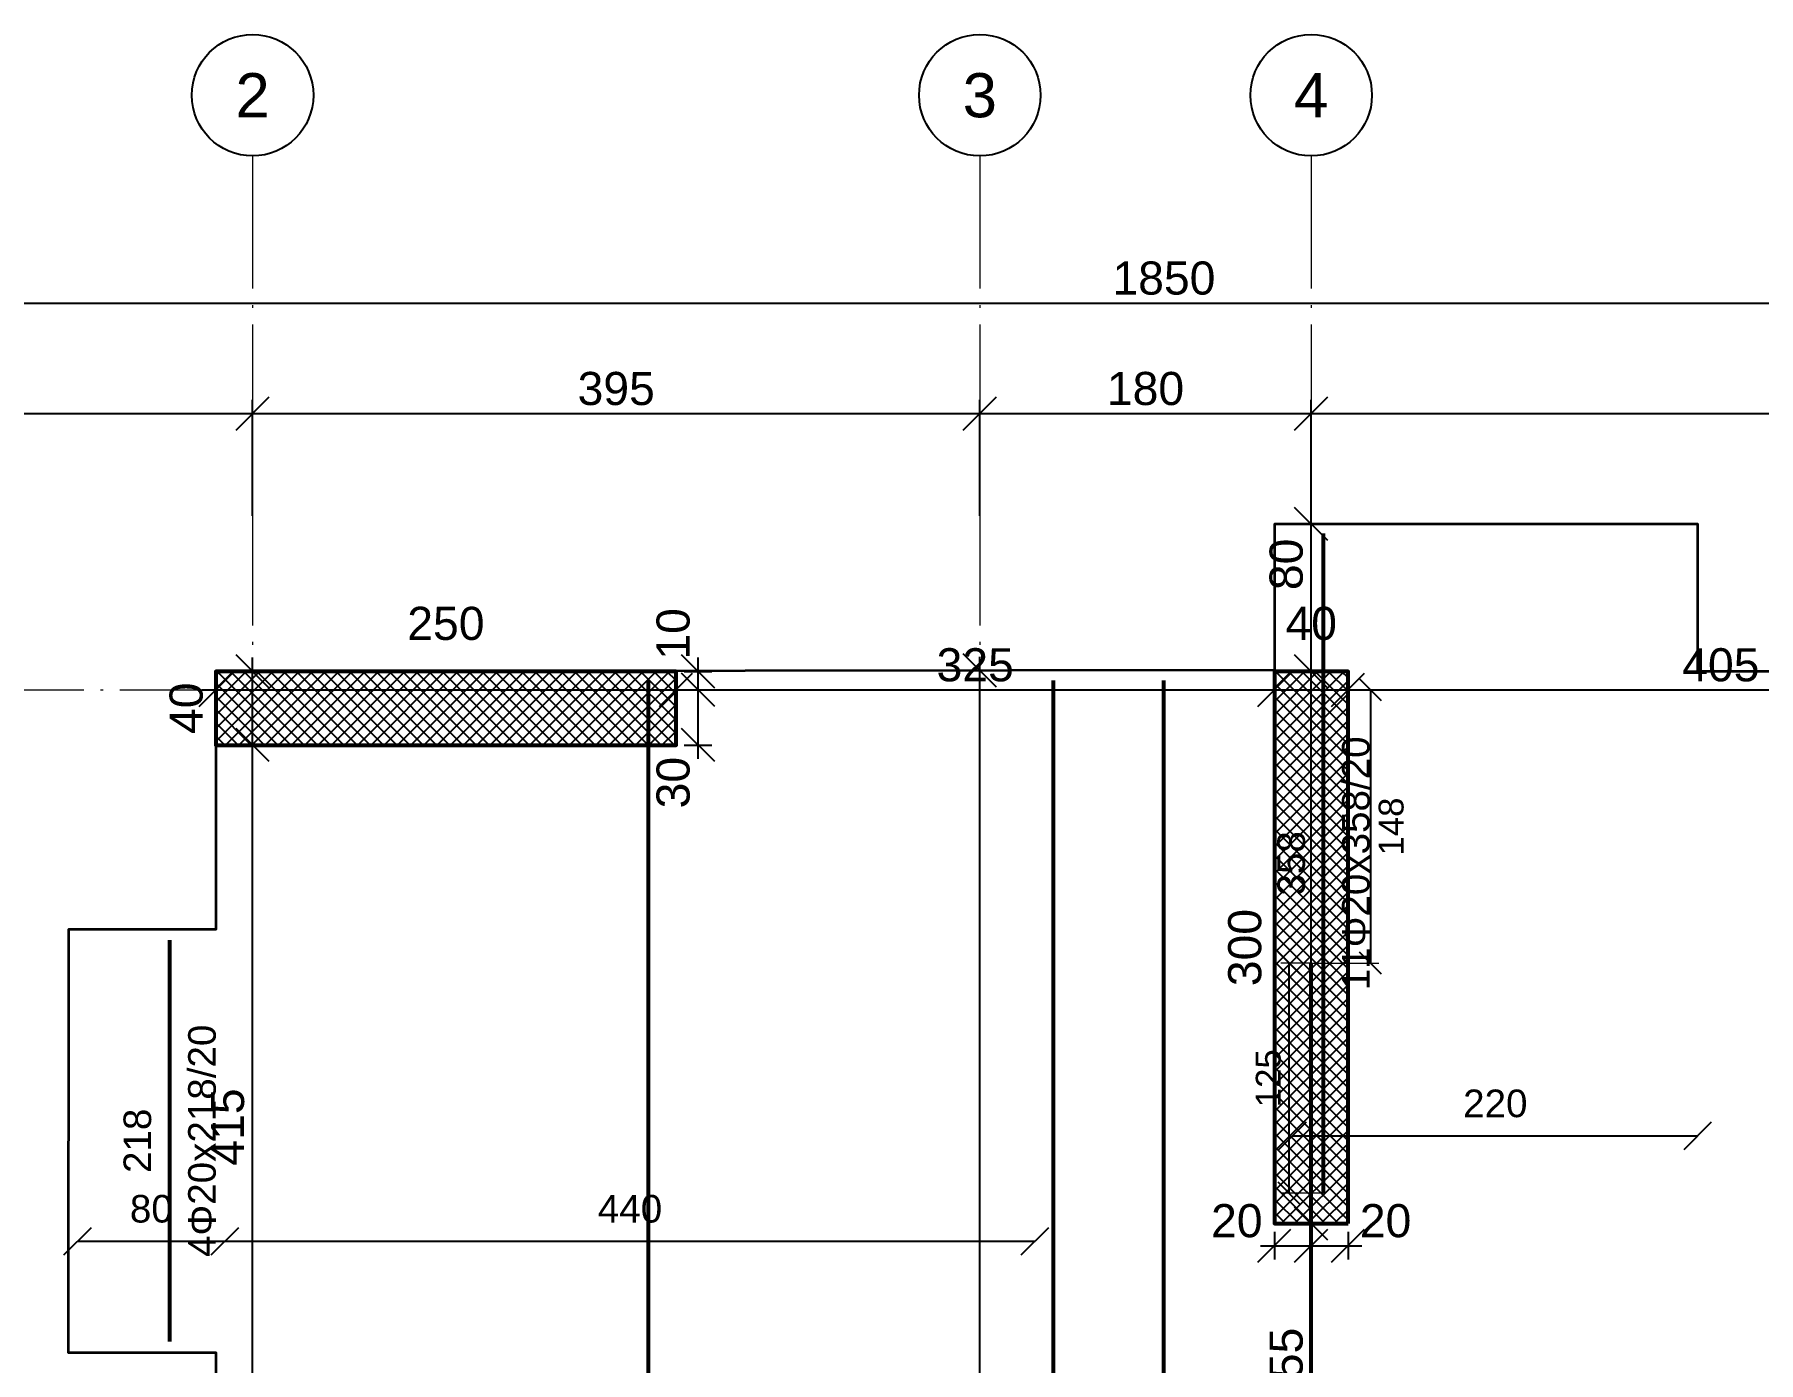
# Model space of a CAD drawing. Header units: millimetres. Extents: x -404 to 6018, y -5139 to 7890.
# Drawn here: x 4132 to 5068, y 2485 to 3206 of the extents above; entities that cross this region are included whole.
import ezdxf
from ezdxf.enums import TextEntityAlignment as Align

# ---------------------------------------------------------------- set-up
doc = ezdxf.new("R2010")
doc.units = ezdxf.units.MM
doc.linetypes.add('ZWCAD_ISO04W100', pattern=[30.5, 24, -3, 0.5, -3])
for name, color, linetype, lineweight in [('AXIS LINES', 255, 'ZWCAD_ISO04W100', 13), ('SLAB', 3, 'Continuous', 35), ('WALL', 10, 'Continuous', 53)]:
    doc.layers.add(name, color=color, linetype=linetype, lineweight=lineweight)
for name, color, linetype in [('FW_AXIS', 7, 'Continuous'), ('FW_DIM', 7, 'Continuous'), ('FW_WALL_HATCH', 8, 'Continuous'), ('REB_BOT_MESH_Y', 5, 'Continuous'), ('REB_BOT_MESH_Y_AXDIM', 5, 'Continuous'), ('REB_BOT_MESH_Y_LAP', 5, 'Continuous'), ('REB_BOT_MESH_Y_RANGE', 5, 'Continuous'), ('REB_BOT_MESH_Y_TEXT', 5, 'Continuous')]:
    doc.layers.add(name, color=color, linetype=linetype)
doc.styles.add('REBAR_TXT', font='arial.ttf')
doc.styles.get("Standard").update_dxf_attribs({"font": 'arial.ttf'})
doc.dimstyles.new('FW_DIM', dxfattribs={"dimtxt": 18, "dimasz": 9, "dimexe": 7.5, "dimexo": 4.5, "dimgap": 4.5, "dimtad": 1, "dimdec": 0, "dimtxsty": 'Standard', "dimtsz": 9, "dimcen": 2.5, "dimdle": 7.5, "dimclrd": 256, "dimclre": 256, "dimclrt": 7, "dimazin": 3, "dimtfac": 1, "dimtmove": 2, "dimatfit": 3})
doc.dimstyles.new('REBAR LAP', dxfattribs={"dimtxt": 13.5, "dimasz": 2.5, "dimexe": 4.5, "dimexo": 0, "dimgap": 4.5, "dimtad": 1, "dimdec": 0, "dimtxsty": 'Standard', "dimtsz": 6, "dimcen": 2.5, "dimclrd": 6, "dimclre": 6, "dimclrt": 7, "dimazin": 3, "dimtfac": 1, "dimtmove": 2, "dimatfit": 3, "dimlwd": 25, "dimlwe": 18})
doc.dimstyles.new('REBAR M-200', dxfattribs={"dimtxt": 15, "dimasz": 15, "dimexe": 25, "dimexo": 12.5, "dimgap": 10, "dimtad": 1, "dimdec": 0, "dimtxsty": 'Standard', "dimblk": 'NONE', "dimcen": 50, "dimse1": 1, "dimse2": 1, "dimclrd": 6, "dimclre": 6, "dimclrt": 7, "dimazin": 3, "dimtfac": 1, "dimtmove": 2, "dimatfit": 3, "dimldrblk": 'NONE', "dimlwd": 53})
doc.dimstyles.new('REBAR RANGE', dxfattribs={"dimtxt": 15, "dimasz": 2.5, "dimexe": 0, "dimexo": 0, "dimgap": 10, "dimtad": 1, "dimdec": 0, "dimtxsty": 'Standard', "dimtsz": 7.5, "dimcen": 2.5, "dimse1": 1, "dimse2": 1, "dimclrd": 6, "dimclre": 6, "dimclrt": 7, "dimazin": 3, "dimtfac": 1, "dimtmove": 2, "dimatfit": 3, "dimlwd": 25})

# ---------------------------------------------------------------- blocks, each defined once
blk = doc.blocks.new('*D542')
at = {"color": 6, "lineweight": 53}
blk.add_line((4824.99, 1677.5), (4824.99, 2701.5), dxfattribs=at)
at = {"layer": 'Defpoints'}
for p in [(4824.99, 2701.5), (4824.99, 1677.5), (4824.99, 1677.5)]:
    blk.add_point(p, dxfattribs=at)
at = {"layer": 'REB_BOT_MESH_Y', "color": 7, "insert": (4807.49, 2189.5), "char_height": 15, "attachment_point": 5, "rotation": 90}
blk.add_mtext('1024', dxfattribs=at)
blk = doc.blocks.new('_NONE')
blk = doc.blocks.new('*D543')
at = {"color": 6, "lineweight": 53}
blk.add_line((4831.74, 2576.5), (4831.74, 2935), dxfattribs=at)
at = {"layer": 'Defpoints'}
for p in [(4831.74, 2935), (4831.74, 2576.5), (4831.74, 2576.5)]:
    blk.add_point(p, dxfattribs=at)
at = {"layer": 'REB_BOT_MESH_Y', "color": 7, "insert": (4814.24, 2755.75), "char_height": 15, "attachment_point": 5, "rotation": 90}
blk.add_mtext('358', dxfattribs=at)
blk = doc.blocks.new('_Oblique')
at = {"color": 0, "linetype": 'ByBlock', "lineweight": -2}
blk.add_line((-0.5, -0.5), (0.5, 0.5), dxfattribs=at)
blk = doc.blocks.new('*D548')
at = {"color": 6, "lineweight": 18}
for p, q in [((4824.99, 2701.5), (4808.49, 2701.5)), ((4831.74, 2576.5), (4808.49, 2576.5))]:
    blk.add_line(p, q, dxfattribs=at)
at = {"color": 6, "lineweight": 25}
blk.add_line((4812.99, 2576.5), (4812.99, 2701.5), dxfattribs=at)
at = {"layer": 'Defpoints'}
for p in [(4824.99, 2701.5), (4812.99, 2576.5), (4831.74, 2576.5)]:
    blk.add_point(p, dxfattribs=at)
at = {"layer": 'REB_BOT_MESH_Y_LAP', "color": 6, "xscale": 12, "yscale": 12, "rotation": 90}
for p in [(4812.99, 2701.5), (4812.99, 2576.5)]:
    blk.add_blockref('_OBLIQUE', p, dxfattribs=at)
at = {"layer": 'REB_BOT_MESH_Y_LAP', "color": 7, "insert": (4801.74, 2639), "char_height": 13.5, "attachment_point": 5, "rotation": 90}
blk.add_mtext('125', dxfattribs=at)
blk = doc.blocks.new('*D549')
at = {"color": 6, "lineweight": 18}
for p, q in [((4824.99, 2850), (4861.74, 2850)), ((4824.99, 2701.5), (4861.74, 2701.5))]:
    blk.add_line(p, q, dxfattribs=at)
at = {"color": 6, "lineweight": 25}
blk.add_line((4857.24, 2850), (4857.24, 2701.5), dxfattribs=at)
at = {"layer": 'Defpoints'}
for p in [(4824.99, 2850), (4857.24, 2850), (4824.99, 2701.5)]:
    blk.add_point(p, dxfattribs=at)
at = {"layer": 'REB_BOT_MESH_Y_AXDIM', "color": 6, "xscale": 12, "yscale": 12, "rotation": 90}
for p in [(4857.24, 2850), (4857.24, 2701.5)]:
    blk.add_blockref('_OBLIQUE', p, dxfattribs=at)
at = {"layer": 'REB_BOT_MESH_Y_AXDIM', "color": 7, "insert": (4868.49, 2775.75), "char_height": 13.5, "attachment_point": 5, "rotation": 90}
blk.add_mtext('148', dxfattribs=at)
blk = doc.blocks.new('*D556')
at = {"color": 6, "lineweight": 53}
blk.add_line((4744.99, 1677.5), (4744.99, 2855), dxfattribs=at)
at = {"layer": 'Defpoints'}
for p in [(4744.99, 2855), (4744.99, 1677.5), (4744.99, 1677.5)]:
    blk.add_point(p, dxfattribs=at)
at = {"layer": 'REB_BOT_MESH_Y', "color": 7, "insert": (4727.49, 2266.25), "char_height": 15, "attachment_point": 5, "rotation": 90}
blk.add_mtext('1178', dxfattribs=at)
blk = doc.blocks.new('*D571')
at = {"color": 6, "lineweight": 53}
blk.add_line((4684.99, 1677.5), (4684.99, 2855), dxfattribs=at)
at = {"layer": 'Defpoints'}
for p in [(4684.99, 2855), (4684.99, 1677.5), (4684.99, 1677.5)]:
    blk.add_point(p, dxfattribs=at)
at = {"layer": 'REB_BOT_MESH_Y', "color": 7, "insert": (4667.49, 2266.25), "char_height": 15, "attachment_point": 5, "rotation": 90}
blk.add_mtext('1178', dxfattribs=at)
blk = doc.blocks.new('*D580')
at = {"color": 6, "lineweight": 25}
blk.add_line((4234.99, 2550.5), (4674.99, 2550.5), dxfattribs=at)
at = {"layer": 'Defpoints'}
for p in [(4234.99, 2550.5), (4234.99, 2550.5), (4674.99, 2550.5)]:
    blk.add_point(p, dxfattribs=at)
at = {"layer": 'REB_BOT_MESH_Y_RANGE', "color": 6, "xscale": 15, "yscale": 15}
for p in [(4234.99, 2550.5), (4674.99, 2550.5)]:
    blk.add_blockref('_OBLIQUE', p, dxfattribs=at)
at = {"layer": 'REB_BOT_MESH_Y_RANGE', "color": 7, "insert": (4454.99, 2568), "char_height": 15, "attachment_point": 5}
blk.add_mtext('440', dxfattribs=at)
blk = doc.blocks.new('*D581')
at = {"color": 6, "lineweight": 53}
blk.add_line((4464.99, 1955), (4464.99, 2855), dxfattribs=at)
at = {"layer": 'Defpoints'}
for p in [(4464.99, 2855), (4464.99, 1955), (4464.99, 1955)]:
    blk.add_point(p, dxfattribs=at)
at = {"layer": 'REB_BOT_MESH_Y', "color": 7, "insert": (4447.49, 2405), "char_height": 15, "attachment_point": 5, "rotation": 90}
blk.add_mtext('900', dxfattribs=at)
blk = doc.blocks.new('*D583')
at = {"color": 6, "lineweight": 25}
blk.add_line((4814.99, 2607.75), (5034.99, 2607.75), dxfattribs=at)
at = {"layer": 'Defpoints'}
for p in [(4814.99, 2607.75), (4814.99, 2607.75), (5034.99, 2607.75)]:
    blk.add_point(p, dxfattribs=at)
at = {"layer": 'REB_BOT_MESH_Y_RANGE', "color": 6, "xscale": 15, "yscale": 15}
for p in [(4814.99, 2607.75), (5034.99, 2607.75)]:
    blk.add_blockref('_OBLIQUE', p, dxfattribs=at)
at = {"layer": 'REB_BOT_MESH_Y_RANGE', "color": 7, "insert": (4924.99, 2625.25), "char_height": 15, "attachment_point": 5}
blk.add_mtext('220', dxfattribs=at)
blk = doc.blocks.new('*D584')
at = {"color": 6, "lineweight": 25}
blk.add_line((4814.99, 2607.75), (5034.99, 2607.75), dxfattribs=at)
at = {"layer": 'Defpoints'}
for p in [(4814.99, 2607.75), (4814.99, 2607.75), (5034.99, 2607.75)]:
    blk.add_point(p, dxfattribs=at)
at = {"layer": 'REB_BOT_MESH_Y_RANGE', "color": 6, "xscale": 15, "yscale": 15}
for p in [(4814.99, 2607.75), (5034.99, 2607.75)]:
    blk.add_blockref('_OBLIQUE', p, dxfattribs=at)
at = {"layer": 'REB_BOT_MESH_Y_RANGE', "color": 7, "insert": (4924.99, 2625.25), "char_height": 15, "attachment_point": 5}
blk.add_mtext('220', dxfattribs=at)
blk = doc.blocks.new('*D597')
at = {"color": 6, "lineweight": 25}
blk.add_line((4154.99, 2550.5), (4234.99, 2550.5), dxfattribs=at)
at = {"layer": 'Defpoints'}
for p in [(4154.99, 2550.5), (4154.99, 2550.5), (4234.99, 2550.5)]:
    blk.add_point(p, dxfattribs=at)
at = {"layer": 'REB_BOT_MESH_Y_RANGE', "color": 6, "xscale": 15, "yscale": 15}
for p in [(4154.99, 2550.5), (4234.99, 2550.5)]:
    blk.add_blockref('_OBLIQUE', p, dxfattribs=at)
at = {"layer": 'REB_BOT_MESH_Y_RANGE', "color": 7, "insert": (4194.99, 2568), "char_height": 15, "attachment_point": 5}
blk.add_mtext('80', dxfattribs=at)
blk = doc.blocks.new('*D598')
at = {"color": 6, "lineweight": 53}
blk.add_line((4204.99, 2496), (4204.99, 2714), dxfattribs=at)
at = {"layer": 'Defpoints'}
for p in [(4204.99, 2714), (4204.99, 2496), (4204.99, 2496)]:
    blk.add_point(p, dxfattribs=at)
at = {"layer": 'REB_BOT_MESH_Y', "color": 7, "insert": (4187.49, 2605), "char_height": 15, "attachment_point": 5, "rotation": 90}
blk.add_mtext('218', dxfattribs=at)
blk = doc.blocks.new('*D624')
for p, q in [((4491.99, 2812.5), (4491.99, 2857.5)), ((4484.49, 2850), (4499.49, 2850)), ((4484.49, 2820), (4499.49, 2820))]:
    blk.add_line(p, q)
at = {"layer": 'Defpoints'}
for p in [(4479.99, 2850), (4479.99, 2820), (4491.99, 2820)]:
    blk.add_point(p, dxfattribs=at)
at = {"layer": 'FW_DIM', "xscale": 18, "yscale": 18, "rotation": 90}
for p in [(4491.99, 2850), (4491.99, 2820)]:
    blk.add_blockref('_OBLIQUE', p, dxfattribs=at)
at = {"layer": 'FW_DIM', "color": 7, "insert": (4478.49, 2799.6), "char_height": 18, "attachment_point": 5, "rotation": 90}
blk.add_mtext('30', dxfattribs=at)
blk = doc.blocks.new('*D625')
for p, q in [((4491.99, 2842.5), (4491.99, 2867.5)), ((4484.49, 2860), (4499.49, 2860)), ((4484.49, 2850), (4499.49, 2850))]:
    blk.add_line(p, q)
at = {"layer": 'Defpoints'}
for p in [(4479.99, 2860), (4479.99, 2850), (4491.99, 2850)]:
    blk.add_point(p, dxfattribs=at)
at = {"layer": 'FW_DIM', "xscale": 18, "yscale": 18, "rotation": 90}
for p in [(4491.99, 2860), (4491.99, 2850)]:
    blk.add_blockref('_OBLIQUE', p, dxfattribs=at)
at = {"layer": 'FW_DIM', "color": 7, "insert": (4478.49, 2880.4), "char_height": 18, "attachment_point": 5, "rotation": 90}
blk.add_mtext('10', dxfattribs=at)
blk = doc.blocks.new('*D638')
for p, q in [((4797.49, 2548), (4832.49, 2548)), ((4804.99, 2555.5), (4804.99, 2540.5)), ((4824.99, 2555.5), (4824.99, 2540.5))]:
    blk.add_line(p, q)
at = {"layer": 'Defpoints'}
for p in [(4804.99, 2560), (4824.99, 2560), (4804.99, 2548)]:
    blk.add_point(p, dxfattribs=at)
at = {"layer": 'FW_DIM', "xscale": 18, "yscale": 18}
for p in [(4804.99, 2548), (4824.99, 2548)]:
    blk.add_blockref('_OBLIQUE', p, dxfattribs=at)
at = {"layer": 'FW_DIM', "color": 7, "insert": (4784.59, 2561.5), "char_height": 18, "attachment_point": 5}
blk.add_mtext('20', dxfattribs=at)
blk = doc.blocks.new('*D639')
for p, q in [((4817.49, 2548), (4852.49, 2548)), ((4824.99, 2555.5), (4824.99, 2540.5)), ((4844.99, 2555.5), (4844.99, 2540.5))]:
    blk.add_line(p, q)
at = {"layer": 'Defpoints'}
for p in [(4824.99, 2560), (4844.99, 2560), (4824.99, 2548)]:
    blk.add_point(p, dxfattribs=at)
at = {"layer": 'FW_DIM', "xscale": 18, "yscale": 18}
for p in [(4824.99, 2548), (4844.99, 2548)]:
    blk.add_blockref('_OBLIQUE', p, dxfattribs=at)
at = {"layer": 'FW_DIM', "color": 7, "insert": (4865.39, 2561.5), "char_height": 18, "attachment_point": 5}
blk.add_mtext('20', dxfattribs=at)
blk = doc.blocks.new('*D727')
for p, q in [((4229.99, 2854.5), (4229.99, 2857.5)), ((4479.99, 2854.5), (4479.99, 2857.5)), ((4222.49, 2850), (4487.49, 2850))]:
    blk.add_line(p, q)
at = {"layer": 'Defpoints'}
for p in [(4229.99, 2850), (4229.99, 2850), (4479.99, 2850)]:
    blk.add_point(p, dxfattribs=at)
at = {"layer": 'FW_DIM', "xscale": 18, "yscale": 18}
for p in [(4229.99, 2850), (4479.99, 2850)]:
    blk.add_blockref('_OBLIQUE', p, dxfattribs=at)
at = {"layer": 'FW_DIM', "color": 7, "insert": (4354.99, 2886), "char_height": 18, "attachment_point": 5}
blk.add_mtext('250', dxfattribs=at)
blk = doc.blocks.new('*D728')
for p, q in [((4479.99, 2854.5), (4479.99, 2857.5)), ((4804.99, 2854.5), (4804.99, 2857.5)), ((4472.49, 2850), (4812.49, 2850))]:
    blk.add_line(p, q)
at = {"layer": 'Defpoints'}
for p in [(4479.99, 2850), (4479.99, 2850), (4804.99, 2850)]:
    blk.add_point(p, dxfattribs=at)
at = {"layer": 'FW_DIM', "xscale": 18, "yscale": 18}
for p in [(4479.99, 2850), (4804.99, 2850)]:
    blk.add_blockref('_OBLIQUE', p, dxfattribs=at)
at = {"layer": 'FW_DIM', "color": 7, "insert": (4642.49, 2863.5), "char_height": 18, "attachment_point": 5}
blk.add_mtext('325', dxfattribs=at)
blk = doc.blocks.new('*D729')
for p, q in [((4804.99, 2854.5), (4804.99, 2857.5)), ((4844.99, 2854.5), (4844.99, 2857.5)), ((4797.49, 2850), (4852.49, 2850))]:
    blk.add_line(p, q)
at = {"layer": 'Defpoints'}
for p in [(4804.99, 2850), (4804.99, 2850), (4844.99, 2850)]:
    blk.add_point(p, dxfattribs=at)
at = {"layer": 'FW_DIM', "xscale": 18, "yscale": 18}
for p in [(4804.99, 2850), (4844.99, 2850)]:
    blk.add_blockref('_OBLIQUE', p, dxfattribs=at)
at = {"layer": 'FW_DIM', "color": 7, "insert": (4824.99, 2886), "char_height": 18, "attachment_point": 5}
blk.add_mtext('40', dxfattribs=at)
blk = doc.blocks.new('*D730')
for p, q in [((4844.99, 2854.5), (4844.99, 2857.5)), ((5249.99, 2854.5), (5249.99, 2857.5)), ((4837.49, 2850), (5257.49, 2850))]:
    blk.add_line(p, q)
at = {"layer": 'Defpoints'}
for p in [(4844.99, 2850), (4844.99, 2850), (5249.99, 2850)]:
    blk.add_point(p, dxfattribs=at)
at = {"layer": 'FW_DIM', "xscale": 18, "yscale": 18}
for p in [(4844.99, 2850), (5249.99, 2850)]:
    blk.add_blockref('_OBLIQUE', p, dxfattribs=at)
at = {"layer": 'FW_DIM', "color": 7, "insert": (5047.49, 2863.5), "char_height": 18, "attachment_point": 5}
blk.add_mtext('405', dxfattribs=at)
blk = doc.blocks.new('*D746')
for p, q in [((4245.49, 2820), (4242.49, 2820)), ((4249.99, 2397.5), (4249.99, 2827.5)), ((4245.49, 2405), (4242.49, 2405))]:
    blk.add_line(p, q)
at = {"layer": 'Defpoints'}
for p in [(4249.99, 2820), (4249.99, 2405), (4249.99, 2405)]:
    blk.add_point(p, dxfattribs=at)
at = {"layer": 'FW_DIM', "xscale": 18, "yscale": 18, "rotation": 90}
for p in [(4249.99, 2820), (4249.99, 2405)]:
    blk.add_blockref('_OBLIQUE', p, dxfattribs=at)
at = {"layer": 'FW_DIM', "color": 7, "insert": (4236.49, 2612.5), "char_height": 18, "attachment_point": 5, "rotation": 90}
blk.add_mtext('415', dxfattribs=at)
blk = doc.blocks.new('*D747')
for p, q in [((4249.99, 2812.5), (4249.99, 2867.5)), ((4245.49, 2860), (4242.49, 2860)), ((4245.49, 2820), (4242.49, 2820))]:
    blk.add_line(p, q)
at = {"layer": 'Defpoints'}
for p in [(4249.99, 2860), (4249.99, 2820), (4249.99, 2820)]:
    blk.add_point(p, dxfattribs=at)
at = {"layer": 'FW_DIM', "xscale": 18, "yscale": 18, "rotation": 90}
for p in [(4249.99, 2860), (4249.99, 2820)]:
    blk.add_blockref('_OBLIQUE', p, dxfattribs=at)
at = {"layer": 'FW_DIM', "color": 7, "insert": (4213.99, 2840), "char_height": 18, "attachment_point": 5, "rotation": 90}
blk.add_mtext('40', dxfattribs=at)
blk = doc.blocks.new('*D755')
for p, q in [((4644.99, 1967.5), (4644.99, 2868.02)), ((4640.49, 2860.52), (4637.49, 2860.52)), ((4640.49, 1975), (4637.49, 1975))]:
    blk.add_line(p, q)
at = {"layer": 'Defpoints'}
for p in [(4644.99, 2860.52), (4644.99, 1975), (4644.99, 1975)]:
    blk.add_point(p, dxfattribs=at)
at = {"layer": 'FW_DIM', "xscale": 18, "yscale": 18, "rotation": 90}
for p in [(4644.99, 2860.52), (4644.99, 1975)]:
    blk.add_blockref('_OBLIQUE', p, dxfattribs=at)
at = {"layer": 'FW_DIM', "color": 7, "insert": (4631.49, 2417.76), "char_height": 18, "attachment_point": 5, "rotation": 90}
blk.add_mtext('886', dxfattribs=at)
blk = doc.blocks.new('*D764')
for p, q in [((4824.99, 2397.5), (4824.99, 2567.5)), ((4820.49, 2560), (4817.49, 2560)), ((4820.49, 2405), (4817.49, 2405))]:
    blk.add_line(p, q)
at = {"layer": 'Defpoints'}
for p in [(4824.99, 2560), (4824.99, 2405), (4824.99, 2405)]:
    blk.add_point(p, dxfattribs=at)
at = {"layer": 'FW_DIM', "xscale": 18, "yscale": 18, "rotation": 90}
for p in [(4824.99, 2560), (4824.99, 2405)]:
    blk.add_blockref('_OBLIQUE', p, dxfattribs=at)
at = {"layer": 'FW_DIM', "color": 7, "insert": (4811.49, 2482.5), "char_height": 18, "attachment_point": 5, "rotation": 90}
blk.add_mtext('155', dxfattribs=at)
blk = doc.blocks.new('*D765')
for p, q in [((4824.99, 2552.5), (4824.99, 2867.5)), ((4820.49, 2860), (4817.49, 2860)), ((4820.49, 2560), (4817.49, 2560))]:
    blk.add_line(p, q)
at = {"layer": 'Defpoints'}
for p in [(4824.99, 2860), (4824.99, 2560), (4824.99, 2560)]:
    blk.add_point(p, dxfattribs=at)
at = {"layer": 'FW_DIM', "xscale": 18, "yscale": 18, "rotation": 90}
for p in [(4824.99, 2860), (4824.99, 2560)]:
    blk.add_blockref('_OBLIQUE', p, dxfattribs=at)
at = {"layer": 'FW_DIM', "color": 7, "insert": (4788.99, 2710), "char_height": 18, "attachment_point": 5, "rotation": 90}
blk.add_mtext('300', dxfattribs=at)
blk = doc.blocks.new('*D766')
for p, q in [((4824.99, 2852.5), (4824.99, 2947.6)), ((4820.49, 2940.1), (4817.49, 2940.1)), ((4820.49, 2860), (4817.49, 2860))]:
    blk.add_line(p, q)
at = {"layer": 'Defpoints'}
for p in [(4824.99, 2940.1), (4824.99, 2860), (4824.99, 2860)]:
    blk.add_point(p, dxfattribs=at)
at = {"layer": 'FW_DIM', "xscale": 18, "yscale": 18, "rotation": 90}
for p in [(4824.99, 2940.1), (4824.99, 2860)]:
    blk.add_blockref('_OBLIQUE', p, dxfattribs=at)
at = {"layer": 'FW_DIM', "color": 7, "insert": (4811.49, 2918.17), "char_height": 18, "attachment_point": 5, "rotation": 90}
blk.add_mtext('80', dxfattribs=at)
blk = doc.blocks.new('*D779')
for p, q in [((3894.99, 2944.6), (3894.99, 3007.6)), ((4249.99, 2944.6), (4249.99, 3007.6)), ((3887.49, 3000.1), (4257.49, 3000.1))]:
    blk.add_line(p, q)
at = {"layer": 'Defpoints'}
for p in [(3894.99, 3000.1), (3894.99, 2940.1), (4249.99, 2940.1)]:
    blk.add_point(p, dxfattribs=at)
at = {"layer": 'FW_DIM', "xscale": 18, "yscale": 18}
for p in [(3894.99, 3000.1), (4249.99, 3000.1)]:
    blk.add_blockref('_OBLIQUE', p, dxfattribs=at)
at = {"layer": 'FW_DIM', "color": 7, "insert": (4072.49, 3013.6), "char_height": 18, "attachment_point": 5}
blk.add_mtext('355', dxfattribs=at)
blk = doc.blocks.new('*D780')
for p, q in [((4249.99, 2944.6), (4249.99, 3007.6)), ((4644.99, 2944.6), (4644.99, 3007.6)), ((4242.49, 3000.1), (4652.49, 3000.1))]:
    blk.add_line(p, q)
at = {"layer": 'Defpoints'}
for p in [(4249.99, 3000.1), (4249.99, 2940.1), (4644.99, 2940.1)]:
    blk.add_point(p, dxfattribs=at)
at = {"layer": 'FW_DIM', "xscale": 18, "yscale": 18}
for p in [(4249.99, 3000.1), (4644.99, 3000.1)]:
    blk.add_blockref('_OBLIQUE', p, dxfattribs=at)
at = {"layer": 'FW_DIM', "color": 7, "insert": (4447.49, 3013.6), "char_height": 18, "attachment_point": 5}
blk.add_mtext('395', dxfattribs=at)
blk = doc.blocks.new('*D781')
for p, q in [((4644.99, 2944.6), (4644.99, 3007.6)), ((4824.99, 2944.6), (4824.99, 3007.6)), ((4637.49, 3000.1), (4832.49, 3000.1))]:
    blk.add_line(p, q)
at = {"layer": 'Defpoints'}
for p in [(4644.99, 3000.1), (4644.99, 2940.1), (4824.99, 2940.1)]:
    blk.add_point(p, dxfattribs=at)
at = {"layer": 'FW_DIM', "xscale": 18, "yscale": 18}
for p in [(4644.99, 3000.1), (4824.99, 3000.1)]:
    blk.add_blockref('_OBLIQUE', p, dxfattribs=at)
at = {"layer": 'FW_DIM', "color": 7, "insert": (4734.99, 3013.6), "char_height": 18, "attachment_point": 5}
blk.add_mtext('180', dxfattribs=at)
blk = doc.blocks.new('*D782')
for p, q in [((4824.99, 2944.6), (4824.99, 3007.6)), ((5479.99, 2944.6), (5479.99, 3007.6)), ((4817.49, 3000.1), (5487.49, 3000.1))]:
    blk.add_line(p, q)
at = {"layer": 'Defpoints'}
for p in [(4824.99, 3000.1), (4824.99, 2940.1), (5479.99, 2940.1)]:
    blk.add_point(p, dxfattribs=at)
at = {"layer": 'FW_DIM', "xscale": 18, "yscale": 18}
for p in [(4824.99, 3000.1), (5479.99, 3000.1)]:
    blk.add_blockref('_OBLIQUE', p, dxfattribs=at)
at = {"layer": 'FW_DIM', "color": 7, "insert": (5152.49, 3013.6), "char_height": 18, "attachment_point": 5}
blk.add_mtext('655', dxfattribs=at)
blk = doc.blocks.new('*D790')
for p, q in [((3819.99, 2944.6), (3819.99, 3067.6)), ((5669.99, 2944.6), (5669.99, 3067.6)), ((3812.49, 3060.1), (5677.49, 3060.1))]:
    blk.add_line(p, q)
at = {"layer": 'Defpoints'}
for p in [(3819.99, 3060.1), (3819.99, 2940.1), (5669.99, 2940.1)]:
    blk.add_point(p, dxfattribs=at)
at = {"layer": 'FW_DIM', "xscale": 18, "yscale": 18}
for p in [(3819.99, 3060.1), (5669.99, 3060.1)]:
    blk.add_blockref('_OBLIQUE', p, dxfattribs=at)
at = {"layer": 'FW_DIM', "color": 7, "insert": (4744.99, 3073.6), "char_height": 18, "attachment_point": 5}
blk.add_mtext('1850', dxfattribs=at)

msp = doc.modelspace()

# ---------------------------------------------------------------- hatches: boundary and pattern name
at = {"layer": 'FW_WALL_HATCH'}
h = msp.add_hatch(dxfattribs=at)
h.set_pattern_fill('ANSI37', scale=1.6)
h.paths.add_polyline_path([(4479.99, 2860), (4479.99, 2820), (4229.99, 2820), (4229.99, 2860), (4479.99, 2860)])
h = msp.add_hatch(dxfattribs=at)
h.set_pattern_fill('ANSI37', scale=1.6)
h.paths.add_polyline_path([(4844.99, 2560), (4804.99, 2560), (4804.99, 2860), (4844.99, 2860), (4844.99, 2560)])

# ---------------------------------------------------------------- linework, layer by layer
at = {"layer": 'AXIS LINES', "color": 0, "ltscale": 3}
for points in [[(4249.99, 3140.04), (4249.99, -400.07)], [(4644.99, 3140.04), (4644.99, -400.07)], [(4824.99, 3140.04), (4824.99, -400.07)], [(3537.41, 2850), (5952.4, 2850)]]:
    msp.add_lwpolyline(points, dxfattribs=at)
at = {"layer": 'FW_AXIS'}
for centre in [(4249.99, 3173.04), (4644.99, 3173.04), (4824.99, 3173.04)]:
    msp.add_circle(centre, 33, dxfattribs=at)
at = {"layer": 'SLAB', "ltscale": 0.08}
msp.add_lwpolyline([(5599.99, 1379.9), (5599.89, 1900.02), (5499.89, 1900), (5499.89, 1950), (5669.99, 1950), (5669.99, 2860), (5034.99, 2860), (5034.99, 2940.1), (4804.99, 2940.1), (4805.09, 2860.72), (4229.99, 2860), (4229.99, 2719.9), (4149.99, 2719.9), (4149.89, 2490.03), (4229.99, 2490), (4229.89, 2320), (4149.99, 2319.9), (4149.89, 2090), (4229.99, 2090), (4229.99, 1950), (4464.89, 1950), (4464.89, 1490)], dxfattribs=at)
at = {"layer": 'WALL', "ltscale": 0.08}
for points in [[(4479.99, 2860), (4229.99, 2860), (4229.99, 2820), (4479.99, 2820), (4479.99, 2860)], [(4844.99, 2560), (4844.99, 2860), (4804.99, 2860), (4804.99, 2560), (4844.99, 2560)]]:
    msp.add_lwpolyline(points, dxfattribs=at)

# ---------------------------------------------------------------- texts
at = {"layer": 'FW_AXIS', "color": 7, "style": 'REBAR_TXT'}
for s, p in [('2', (4249.99, 3173.04)), ('3', (4644.99, 3173.04)), ('4', (4824.99, 3173.04))]:
    msp.add_text(s, height=24, dxfattribs=at).set_placement(p, align=Align.MIDDLE_CENTER)
at = {"layer": 'REB_BOT_MESH_Y_TEXT', "color": 7, "style": 'REBAR_TXT'}
for s, p in [('11Φ20x358/20', (4841.74, 2755.75)), ('4Φ20x218/20', (4214.99, 2605))]:
    msp.add_text(s, height=15, rotation=90, dxfattribs=at).set_placement(p, align=Align.TOP_CENTER)

# ---------------------------------------------------------------- dimensions: what is measured, and where the dimension line sits
at = {"layer": 'FW_DIM'}
for base, p1, p2, picture, middle in [((3819.99, 3060.1), (3819.99, 2940.1), (5669.99, 2940.1), '*D790', (4744.99, 3073.6)), ((3894.99, 3000.1), (3894.99, 2940.1), (4249.99, 2940.1), '*D779', (4072.49, 3013.6)), ((4249.99, 3000.1), (4249.99, 2940.1), (4644.99, 2940.1), '*D780', (4447.49, 3013.6)), ((4644.99, 3000.1), (4644.99, 2940.1), (4824.99, 2940.1), '*D781', (4734.99, 3013.6)), ((4824.99, 3000.1), (4824.99, 2940.1), (5479.99, 2940.1), '*D782', (5152.49, 3013.6))]:
    dim = msp.add_linear_dim(base=base, p1=p1, p2=p2, dimstyle='FW_DIM', dxfattribs=at)
    dim.commit()
    dim.dimension.update_dxf_attribs({"geometry": picture, "text_midpoint": middle})
for base, p1, p2, text, picture, middle in [((4824.99, 2860), (4824.99, 2860), (4824.99, 2940.1), '80', '*D766', (4811.49, 2918.17)), ((4491.99, 2850), (4479.99, 2850), (4479.99, 2860), '10', '*D625', (4478.49, 2880.4)), ((4249.99, 2820), (4249.99, 2820), (4249.99, 2860), '40', '*D747', (4213.99, 2840)), ((4644.99, 1975), (4644.99, 1975), (4644.99, 2860.52), '886', '*D755', (4631.49, 2417.76)), ((4824.99, 2560), (4824.99, 2560), (4824.99, 2860), '300', '*D765', (4788.99, 2710)), ((4491.99, 2820), (4479.99, 2820), (4479.99, 2850), '30', '*D624', (4478.49, 2799.6)), ((4249.99, 2405), (4249.99, 2405), (4249.99, 2820), '415', '*D746', (4236.49, 2612.5)), ((4824.99, 2405), (4824.99, 2405), (4824.99, 2560), '155', '*D764', (4811.49, 2482.5))]:
    dim = msp.add_linear_dim(base=base, p1=p1, p2=p2, angle=90, text=text, dimstyle='FW_DIM', override={"dimtmove": 2}, dxfattribs=at)
    dim.commit()
    dim.dimension.update_dxf_attribs({"geometry": picture, "text_midpoint": middle, "dimtype": 160})
for base, p1, p2, text, picture, middle in [((4229.99, 2850), (4229.99, 2850), (4479.99, 2850), '250', '*D727', (4354.99, 2886)), ((4804.99, 2850), (4804.99, 2850), (4844.99, 2850), '40', '*D729', (4824.99, 2886)), ((4479.99, 2850), (4479.99, 2850), (4804.99, 2850), '325', '*D728', (4642.49, 2863.5)), ((4844.99, 2850), (4844.99, 2850), (5249.99, 2850), '405', '*D730', (5047.49, 2863.5)), ((4804.99, 2548), (4804.99, 2560), (4824.99, 2560), '20', '*D638', (4784.59, 2561.5)), ((4824.99, 2548), (4824.99, 2560), (4844.99, 2560), '20', '*D639', (4865.39, 2561.5))]:
    dim = msp.add_linear_dim(base=base, p1=p1, p2=p2, text=text, dimstyle='FW_DIM', override={"dimtmove": 2}, dxfattribs=at)
    dim.commit()
    dim.dimension.update_dxf_attribs({"geometry": picture, "text_midpoint": middle, "dimtype": 160})
at = {"layer": 'REB_BOT_MESH_Y'}
for base, p1, p2, picture, middle in [((4831.73693601, 2576.5), (4831.73693601, 2576.5), (4831.73693601, 2935), '*D543', (4814.23693601, 2755.75)), ((4464.99, 1955), (4464.99, 1955), (4464.99, 2855), '*D581', (4447.49, 2405)), ((4684.98693601, 1677.5), (4684.98693601, 1677.5), (4684.98693601, 2855), '*D571', (4667.48693601, 2266.25)), ((4744.98693601, 1677.5), (4744.98693601, 1677.5), (4744.98693601, 2855), '*D556', (4727.48693601, 2266.25)), ((4204.99, 2496), (4204.99, 2496), (4204.99, 2714), '*D598', (4187.49, 2605)), ((4824.99, 1677.5), (4824.99, 1677.5), (4824.99, 2701.5), '*D542', (4807.49, 2189.5))]:
    dim = msp.add_linear_dim(base=base, p1=p1, p2=p2, angle=90, dimstyle='REBAR M-200', dxfattribs=at)
    dim.commit()
    dim.dimension.update_dxf_attribs({"geometry": picture, "text_midpoint": middle})
at = {"layer": 'REB_BOT_MESH_Y_AXDIM'}
dim = msp.add_linear_dim(base=(4857.23693601, 2850), p1=(4824.98693601, 2850), p2=(4824.98693601, 2701.5), angle=90, dimstyle='REBAR LAP', dxfattribs=at)
dim.commit()
dim.dimension.update_dxf_attribs({"geometry": '*D549', "text_midpoint": (4868.48693601, 2775.75)})
at = {"layer": 'REB_BOT_MESH_Y_LAP'}
dim = msp.add_linear_dim(base=(4812.99, 2576.5), p1=(4831.74, 2576.5), p2=(4824.99, 2701.5), angle=90, dimstyle='REBAR LAP', dxfattribs=at)
dim.commit()
dim.dimension.update_dxf_attribs({"geometry": '*D548', "text_midpoint": (4801.74, 2639)})
at = {"layer": 'REB_BOT_MESH_Y_RANGE'}
for base, p1, p2, picture, middle in [((4814.99, 2607.75), (4814.99, 2607.75), (5034.99, 2607.75), '*D583', (4924.99, 2625.25)), ((4814.99, 2607.75), (4814.99, 2607.75), (5034.99, 2607.75), '*D584', (4924.99, 2625.25)), ((4154.99, 2550.5), (4154.99, 2550.5), (4234.99, 2550.5), '*D597', (4194.99, 2568)), ((4234.99, 2550.5), (4234.99, 2550.5), (4674.99, 2550.5), '*D580', (4454.99, 2568))]:
    dim = msp.add_linear_dim(base=base, p1=p1, p2=p2, dimstyle='REBAR RANGE', dxfattribs=at)
    dim.commit()
    dim.dimension.update_dxf_attribs({"geometry": picture, "text_midpoint": middle})

doc.saveas('drawing.dxf')
